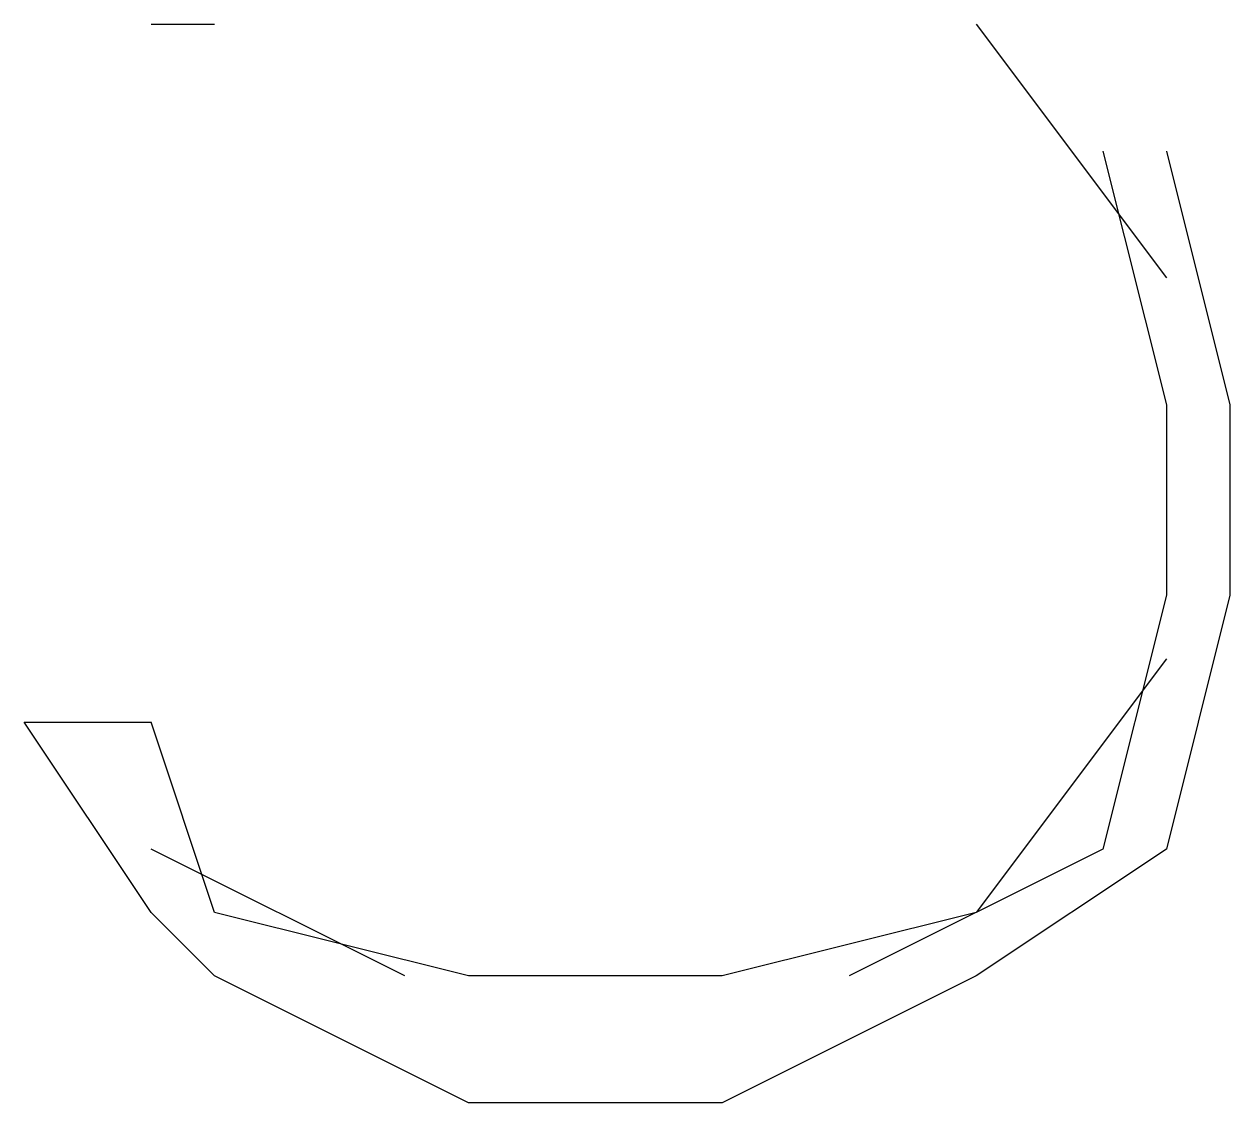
# Model space of a CAD drawing. Header units: millimetres. Extents: x 43 to 869, y -758 to -34.
# Drawn here: x 452.8 to 455.08, y -35.8 to -33.76 of the extents above; entities that cross this region are included whole.
import ezdxf

# ---------------------------------------------------------------- set-up
doc = ezdxf.new("R2010")
doc.units = ezdxf.units.MM
doc.layers.add('PDF_LINES', color=4, linetype='Continuous')

msp = doc.modelspace()

# ---------------------------------------------------------------- linework, layer by layer
at = {"layer": 'PDF_LINES'}
for p, q in [((453.04, -33.76), (453.16, -33.76)), ((454.6, -33.76), (454.96, -34.24)), ((454.84, -34), (454.96, -34.48)), ((454.96, -34), (455.08, -34.48)), ((454.96, -34.48), (454.96, -34.84)), ((455.08, -34.48), (455.08, -34.84)), ((454.96, -34.84), (454.84, -35.32)), ((455.08, -34.84), (454.96, -35.32)), ((454.96, -34.96), (454.6, -35.44)), ((453.04, -35.44), (452.8, -35.08)), ((452.8, -35.08), (453.04, -35.08)), ((453.16, -35.44), (453.04, -35.08)), ((453.52, -35.56), (453.04, -35.32)), ((454.84, -35.32), (454.36, -35.56)), ((454.96, -35.32), (454.6, -35.56)), ((453.16, -35.56), (453.04, -35.44)), ((453.64, -35.56), (453.16, -35.44)), ((454.6, -35.44), (454.12, -35.56)), ((453.64, -35.8), (453.16, -35.56)), ((454.12, -35.56), (453.64, -35.56)), ((454.6, -35.56), (454.12, -35.8)), ((454.12, -35.8), (453.64, -35.8))]:
    msp.add_line(p, q, dxfattribs=at)

doc.saveas('drawing.dxf')
